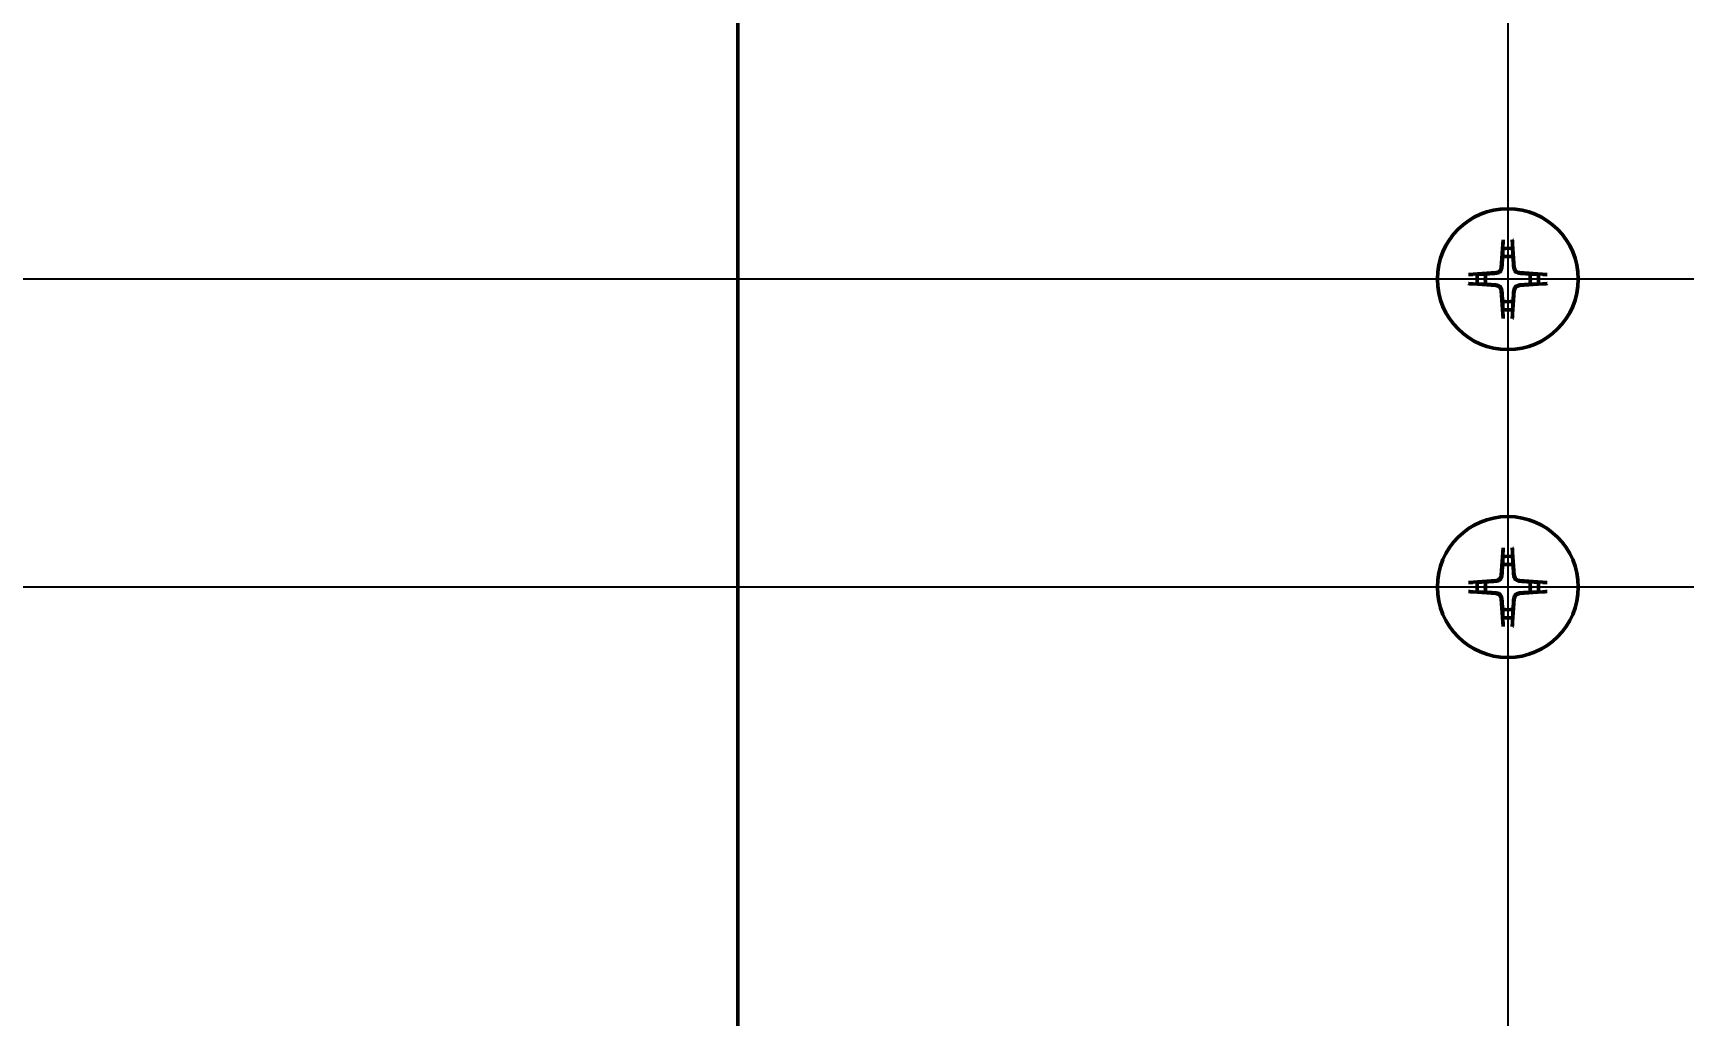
# Model space of a CAD drawing. Header units: millimetres. Extents: x -1407 to 2520, y 0 to 1782.
# Drawn here: x 1315.2 to 1530.8, y 1275.7 to 1403.3 of the extents above; entities that cross this region are included whole.
import ezdxf

# ---------------------------------------------------------------- set-up
doc = ezdxf.new("R2010")
doc.units = ezdxf.units.MM
doc.header["$LTSCALE"] = 6
for name, color, linetype, lineweight in [('Center Mark (ISO)', 7, 'Continuous', 25), ('Centerline (ISO)', 7, 'Continuous', 25), ('Dimension (ISO)', 7, 'Continuous', 25), ('Visible (ISO)', 7, 'Continuous', 50)]:
    doc.layers.add(name, color=color, linetype=linetype, lineweight=lineweight)
doc.styles.add('Note Text (ISO)', font='tahoma.ttf')
doc.dimstyles.new('Default (ISO)', dxfattribs={"dimscale": 6, "dimtxt": 3.5, "dimasz": 2.5, "dimexe": 3.175, "dimexo": 0, "dimgap": 0.762, "dimtad": 1, "dimrnd": 1e-08, "dimzin": 0, "dimtxsty": 'Note Text (ISO)', "dimcen": 0.09, "dimdle": 10, "dimclrd": 256, "dimclre": 256, "dimclrt": 256, "dimazin": 0, "dimtfac": 1.001486, "dimtmove": 0, "dimatfit": 3, "dimfxl": 1, "dimtolj": 1, "dimtzin": 0, "dimlwd": -1, "dimlwe": -1, "dimarcsym": 0})

# ---------------------------------------------------------------- blocks, each defined once
blk = doc.blocks.new('_DotSmall')
at = {"color": 0, "linetype": 'ByBlock', "const_width": 0.5}
blk.add_lwpolyline([(-0.0625, 0, 1), (0.0625, 0, 1)], format="xyb", close=True, dxfattribs=at)
blk = doc.blocks.new('*D31')
at = {"layer": 'Defpoints', "color": 0, "transparency": 16777216}
for p in [(1224.11, 1331.4), (1482.53, 1331.4), (1406.68, 1191.4)]:
    blk.add_point(p, dxfattribs=at)
at = {"layer": 'Dimension (ISO)', "transparency": 16777216}
for p, q in [((1482.53, 1331.4), (1205.06, 1331.4)), ((1224.11, 1206.4), (1224.11, 1331.4)), ((1406.68, 1191.4), (1205.06, 1191.4))]:
    blk.add_line(p, q, dxfattribs=at)
blk.add_solid([(1221.61, 1206.4), (1226.61, 1206.4), (1224.11, 1191.4)], dxfattribs=at)
at = {"layer": 'Dimension (ISO)', "transparency": 16777216, "xscale": 15, "yscale": 15, "zscale": 15, "rotation": 90}
blk.add_blockref('_DotSmall', (1224.11, 1331.4), dxfattribs=at)
at = {"layer": 'Dimension (ISO)', "transparency": 16777216, "insert": (1197.68, 1239.86), "char_height": 21, "attachment_point": 1, "rotation": 90, "style": 'Note Text (ISO)'}
blk.add_mtext('\\A1;140', dxfattribs=at)
blk = doc.blocks.new('*D32')
at = {"layer": 'Defpoints', "color": 0, "transparency": 16777216}
for p in [(1224.11, 1371.4), (1482.53, 1371.4), (1482.53, 1331.4)]:
    blk.add_point(p, dxfattribs=at)
at = {"layer": 'Dimension (ISO)', "transparency": 16777216}
for p, q in [((1482.53, 1371.4), (1205.06, 1371.4)), ((1224.11, 1331.4), (1224.11, 1371.4)), ((1482.53, 1331.4), (1205.06, 1331.4))]:
    blk.add_line(p, q, dxfattribs=at)
at = {"layer": 'Dimension (ISO)', "transparency": 16777216, "xscale": 15, "yscale": 15, "zscale": 15}
for p, rotation in [((1224.11, 1371.4), 270), ((1224.11, 1331.4), 90)]:
    blk.add_blockref('_DotSmall', p, dxfattribs=dict(at, rotation=rotation))
at = {"layer": 'Dimension (ISO)', "transparency": 16777216, "insert": (1197.68, 1336.5), "char_height": 21, "attachment_point": 1, "rotation": 90, "style": 'Note Text (ISO)'}
blk.add_mtext('\\A1;40', dxfattribs=at)
blk = doc.blocks.new('*D33')
at = {"layer": 'Defpoints', "color": 0, "transparency": 16777216}
for p in [(1224.11, 1511.4), (1482.53, 1511.4), (1482.53, 1371.4)]:
    blk.add_point(p, dxfattribs=at)
at = {"layer": 'Dimension (ISO)', "transparency": 16777216}
for p, q in [((1482.53, 1511.4), (1205.06, 1511.4)), ((1224.11, 1371.4), (1224.11, 1511.4)), ((1482.53, 1371.4), (1205.06, 1371.4))]:
    blk.add_line(p, q, dxfattribs=at)
at = {"layer": 'Dimension (ISO)', "transparency": 16777216, "xscale": 15, "yscale": 15, "zscale": 15}
for p, rotation in [((1224.11, 1511.4), 90), ((1224.11, 1371.4), 270)]:
    blk.add_blockref('_DotSmall', p, dxfattribs=dict(at, rotation=rotation))
at = {"layer": 'Dimension (ISO)', "transparency": 16777216, "insert": (1197.68, 1419.98), "char_height": 21, "attachment_point": 1, "rotation": 90, "style": 'Note Text (ISO)'}
blk.add_mtext('\\A1;140', dxfattribs=at)

msp = doc.modelspace()

# ---------------------------------------------------------------- linework, layer by layer
at = {"layer": 'Center Mark (ISO)', "linetype": 'Continuous'}
for p, q in [((1506.68, 1395.55), (1506.68, 1347.25)), ((1530.83, 1371.4), (1482.53, 1371.4)), ((1506.68, 1355.55), (1506.68, 1307.25)), ((1530.83, 1331.4), (1482.53, 1331.4))]:
    msp.add_line(p, q, dxfattribs=at)
at = {"layer": 'Centerline (ISO)', "linetype": 'Continuous'}
msp.add_line((1506.68, 1606.4), (1506.68, 1176.4), dxfattribs=at)
at = {"layer": 'Visible (ISO)'}
for p, q in [((1406.68, 1591.4), (1406.68, 1191.4)), ((1506.09, 1376.51), (1505.83, 1372.93)), ((1507.26, 1376.51), (1507.52, 1372.93)), ((1501.56, 1371.98), (1505.14, 1372.24)), ((1511.79, 1371.98), (1508.21, 1372.24)), ((1501.56, 1370.81), (1505.14, 1370.55)), ((1506.09, 1366.28), (1505.83, 1369.86)), ((1507.26, 1366.28), (1507.52, 1369.86)), ((1511.79, 1370.81), (1508.21, 1370.55)), ((1506.09, 1336.51), (1505.83, 1332.93)), ((1507.26, 1336.51), (1507.52, 1332.93)), ((1501.56, 1331.98), (1505.14, 1332.24)), ((1501.56, 1330.81), (1505.14, 1330.55)), ((1511.79, 1331.98), (1508.21, 1332.24)), ((1511.79, 1330.81), (1508.21, 1330.55)), ((1506.09, 1326.28), (1505.83, 1329.86)), ((1507.26, 1326.28), (1507.52, 1329.86))]:
    msp.add_line(p, q, dxfattribs=at)
for centre in [(1506.68, 1371.4), (1506.68, 1331.4)]:
    msp.add_circle(centre, 9.15, dxfattribs=at)
for centre, radius, start, end in [((1506.68, 1371.4), 2.94, 76.6931, 103.3069), ((1506.68, 1371.4), 4, 80.5864, 99.4136), ((1506.68, 1371.4), 4, 170.5864, 189.4136), ((1506.68, 1371.4), 2.94, 166.6931, 193.3069), ((1505.09, 1372.98), 0.744, 274.1627, 355.8373), ((1508.26, 1372.98), 0.744, 184.1627, 265.8373), ((1506.68, 1371.4), 2.94, 346.6931, 13.3069), ((1506.68, 1371.4), 4, 350.5864, 9.4136), ((1505.09, 1369.81), 0.744, 4.1627, 85.8373), ((1508.26, 1369.81), 0.744, 94.1627, 175.8373), ((1506.68, 1371.4), 2.94, 256.6931, 283.3069), ((1506.68, 1371.4), 4, 260.5864, 279.4136), ((1506.68, 1331.4), 4, 80.5864, 99.4136), ((1505.09, 1332.98), 0.744, 274.1627, 355.8373), ((1506.68, 1331.4), 2.94, 76.6931, 103.3069), ((1508.26, 1332.98), 0.744, 184.1627, 265.8373), ((1506.68, 1331.4), 4, 170.5864, 189.4136), ((1506.68, 1331.4), 2.94, 166.6931, 193.3069), ((1505.09, 1329.81), 0.744, 4.1627, 85.8373), ((1508.26, 1329.81), 0.744, 94.1627, 175.8373), ((1506.68, 1331.4), 2.94, 346.6931, 13.3069), ((1506.68, 1331.4), 4, 350.5864, 9.4136), ((1506.68, 1331.4), 2.94, 256.6931, 283.3069), ((1506.68, 1331.4), 4, 260.5864, 279.4136)]:
    msp.add_arc(centre, radius, start, end, dxfattribs=at)
for points, weights in [([(1506.08, 1376.3), (1506.07, 1376.11), (1506.06, 1375.93)], [1.0017923273, 1.00680252734, 1.01034617284]), ([(1507.29, 1375.93), (1507.28, 1376.11), (1507.27, 1376.3)], [1.01034617284, 1.00680252734, 1.0017923273]), ([(1506, 1374.25), (1505.95, 1373.41), (1505.91, 1372.92)], [1, 1.2714534298, 1.48220437453]), ([(1506.04, 1375.35), (1506.02, 1374.72), (1506, 1374.25)], [1.01836817946, 1.02210568662, 1]), ([(1507.35, 1374.25), (1507.33, 1374.72), (1507.31, 1375.35)], [1, 1.02210568662, 1.01836817946]), ([(1507.44, 1372.92), (1507.41, 1373.41), (1507.35, 1374.25)], [1.48220437453, 1.2714534298, 1]), ([(1502.14, 1372.01), (1501.97, 1372), (1501.78, 1371.99)], [1.01034617284, 1.00680252734, 1.0017923273]), ([(1503.82, 1372.07), (1503.36, 1372.06), (1502.73, 1372.03)], [1, 1.02210568662, 1.01836817946]), ([(1505.15, 1372.16), (1504.66, 1372.13), (1503.82, 1372.07)], [1.48220437453, 1.2714534298, 1]), ([(1509.53, 1372.07), (1508.69, 1372.13), (1508.2, 1372.16)], [1, 1.2714534298, 1.48220437453]), ([(1510.63, 1372.03), (1510, 1372.06), (1509.53, 1372.07)], [1.01836817946, 1.02210568662, 1]), ([(1511.57, 1371.99), (1511.39, 1372), (1511.21, 1372.01)], [1.0017923273, 1.00680252734, 1.01034617284]), ([(1501.78, 1370.8), (1501.97, 1370.79), (1502.14, 1370.79)], [1.0017923273, 1.00680252734, 1.01034617284]), ([(1502.73, 1370.76), (1503.36, 1370.74), (1503.82, 1370.72)], [1.01836817946, 1.02210568662, 1]), ([(1503.82, 1370.72), (1504.66, 1370.67), (1505.15, 1370.64)], [1, 1.2714534298, 1.48220437453]), ([(1505.91, 1369.87), (1505.95, 1369.38), (1506, 1368.54)], [1.48220437453, 1.2714534298, 1]), ([(1507.35, 1368.54), (1507.41, 1369.38), (1507.44, 1369.87)], [1, 1.2714534298, 1.48220437453]), ([(1508.2, 1370.64), (1508.69, 1370.67), (1509.53, 1370.72)], [1.48220437453, 1.2714534298, 1]), ([(1509.53, 1370.72), (1510, 1370.74), (1510.63, 1370.76)], [1, 1.02210568662, 1.01836817946]), ([(1511.21, 1370.79), (1511.39, 1370.79), (1511.57, 1370.8)], [1.01034617284, 1.00680252734, 1.0017923273]), ([(1506, 1368.54), (1506.02, 1368.08), (1506.04, 1367.45)], [1, 1.02210568662, 1.01836817946]), ([(1507.31, 1367.45), (1507.33, 1368.08), (1507.35, 1368.54)], [1.01836817946, 1.02210568662, 1]), ([(1506.06, 1366.86), (1506.07, 1366.69), (1506.08, 1366.5)], [1.01034617284, 1.00680252734, 1.0017923273]), ([(1507.27, 1366.5), (1507.28, 1366.69), (1507.29, 1366.86)], [1.0017923273, 1.00680252734, 1.01034617284]), ([(1506.04, 1335.35), (1506.02, 1334.72), (1506, 1334.25)], [1.01836817946, 1.02210568662, 1]), ([(1506.08, 1336.3), (1506.07, 1336.11), (1506.06, 1335.93)], [1.0017923273, 1.00680252734, 1.01034617284]), ([(1507.29, 1335.93), (1507.28, 1336.11), (1507.27, 1336.3)], [1.01034617284, 1.00680252734, 1.0017923273]), ([(1507.35, 1334.25), (1507.33, 1334.72), (1507.31, 1335.35)], [1, 1.02210568662, 1.01836817946]), ([(1506, 1334.25), (1505.95, 1333.41), (1505.91, 1332.92)], [1, 1.2714534298, 1.48220437453]), ([(1507.44, 1332.92), (1507.41, 1333.41), (1507.35, 1334.25)], [1.48220437453, 1.2714534298, 1]), ([(1502.14, 1332.01), (1501.97, 1332), (1501.78, 1331.99)], [1.01034617284, 1.00680252734, 1.0017923273]), ([(1501.78, 1330.8), (1501.97, 1330.79), (1502.14, 1330.79)], [1.0017923273, 1.00680252734, 1.01034617284]), ([(1503.82, 1332.07), (1503.36, 1332.06), (1502.73, 1332.03)], [1, 1.02210568662, 1.01836817946]), ([(1502.73, 1330.76), (1503.36, 1330.74), (1503.82, 1330.72)], [1.01836817946, 1.02210568662, 1]), ([(1505.15, 1332.16), (1504.66, 1332.13), (1503.82, 1332.07)], [1.48220437453, 1.2714534298, 1]), ([(1503.82, 1330.72), (1504.66, 1330.67), (1505.15, 1330.64)], [1, 1.2714534298, 1.48220437453]), ([(1509.53, 1332.07), (1508.69, 1332.13), (1508.2, 1332.16)], [1, 1.2714534298, 1.48220437453]), ([(1508.2, 1330.64), (1508.69, 1330.67), (1509.53, 1330.72)], [1.48220437453, 1.2714534298, 1]), ([(1510.63, 1332.03), (1510, 1332.06), (1509.53, 1332.07)], [1.01836817946, 1.02210568662, 1]), ([(1509.53, 1330.72), (1510, 1330.74), (1510.63, 1330.76)], [1, 1.02210568662, 1.01836817946]), ([(1511.57, 1331.99), (1511.39, 1332), (1511.21, 1332.01)], [1.0017923273, 1.00680252734, 1.01034617284]), ([(1511.21, 1330.79), (1511.39, 1330.79), (1511.57, 1330.8)], [1.01034617284, 1.00680252734, 1.0017923273]), ([(1505.91, 1329.87), (1505.95, 1329.38), (1506, 1328.54)], [1.48220437453, 1.2714534298, 1]), ([(1506, 1328.54), (1506.02, 1328.08), (1506.04, 1327.45)], [1, 1.02210568662, 1.01836817946]), ([(1507.31, 1327.45), (1507.33, 1328.08), (1507.35, 1328.54)], [1.01836817946, 1.02210568662, 1]), ([(1507.35, 1328.54), (1507.41, 1329.38), (1507.44, 1329.87)], [1, 1.2714534298, 1.48220437453]), ([(1506.06, 1326.86), (1506.07, 1326.69), (1506.08, 1326.5)], [1.01034617284, 1.00680252734, 1.0017923273]), ([(1507.27, 1326.5), (1507.28, 1326.69), (1507.29, 1326.86)], [1.0017923273, 1.00680252734, 1.01034617284])]:
    msp.add_rational_spline(points, weights, degree=2, dxfattribs=at)
for points, knots in [([(1506.08, 1376.3), (1506.08, 1376.31), (1506.08, 1376.32), (1506.08, 1376.36), (1506.08, 1376.39), (1506.09, 1376.45), (1506.09, 1376.48), (1506.09, 1376.51)], [0.08155065, 0.08155065, 0.08155065, 0.08155065, 0.08870364, 0.08870364, 0.09763224, 0.09763224, 0.10665098, 0.10665098, 0.10665098, 0.10665098]), ([(1507.26, 1376.51), (1507.26, 1376.48), (1507.27, 1376.45), (1507.27, 1376.39), (1507.27, 1376.36), (1507.27, 1376.32), (1507.27, 1376.31), (1507.27, 1376.3)], [0.03558365, 0.03558365, 0.03558365, 0.03558365, 0.04460239, 0.04460239, 0.05353099, 0.05353099, 0.06068398, 0.06068398, 0.06068398, 0.06068398]), ([(1501.56, 1371.98), (1501.59, 1371.98), (1501.63, 1371.99), (1501.68, 1371.99), (1501.71, 1371.99), (1501.75, 1371.99), (1501.77, 1371.99), (1501.78, 1371.99)], [0.03558365, 0.03558365, 0.03558365, 0.03558365, 0.04460239, 0.04460239, 0.05353099, 0.05353099, 0.06068398, 0.06068398, 0.06068398, 0.06068398]), ([(1505.91, 1372.92), (1505.91, 1372.88), (1505.91, 1372.84), (1505.88, 1372.73), (1505.86, 1372.66), (1505.78, 1372.52), (1505.73, 1372.45), (1505.62, 1372.34), (1505.56, 1372.29), (1505.42, 1372.22), (1505.34, 1372.19), (1505.23, 1372.17), (1505.19, 1372.16), (1505.15, 1372.16)], [0.3714856, 0.3714856, 0.3714856, 0.3714856, 0.3844278, 0.3844278, 0.4074344, 0.4074344, 0.430441, 0.430441, 0.4534477, 0.4534477, 0.4764543, 0.4764543, 0.4893965, 0.4893965, 0.4893965, 0.4893965]), ([(1508.2, 1372.16), (1508.16, 1372.16), (1508.12, 1372.17), (1508.01, 1372.19), (1507.94, 1372.22), (1507.8, 1372.29), (1507.73, 1372.34), (1507.62, 1372.45), (1507.57, 1372.52), (1507.5, 1372.66), (1507.47, 1372.73), (1507.45, 1372.84), (1507.44, 1372.88), (1507.44, 1372.92)], [0.3714856, 0.3714856, 0.3714856, 0.3714856, 0.3844278, 0.3844278, 0.4074344, 0.4074344, 0.430441, 0.430441, 0.4534477, 0.4534477, 0.4764543, 0.4764543, 0.4893965, 0.4893965, 0.4893965, 0.4893965]), ([(1511.57, 1371.99), (1511.59, 1371.99), (1511.6, 1371.99), (1511.64, 1371.99), (1511.67, 1371.99), (1511.73, 1371.99), (1511.76, 1371.98), (1511.79, 1371.98)], [0.08155065, 0.08155065, 0.08155065, 0.08155065, 0.08870364, 0.08870364, 0.09763224, 0.09763224, 0.10665098, 0.10665098, 0.10665098, 0.10665098]), ([(1501.78, 1370.8), (1501.77, 1370.8), (1501.75, 1370.8), (1501.71, 1370.8), (1501.68, 1370.8), (1501.63, 1370.81), (1501.59, 1370.81), (1501.56, 1370.81)], [0.08155065, 0.08155065, 0.08155065, 0.08155065, 0.08870364, 0.08870364, 0.09763224, 0.09763224, 0.10665098, 0.10665098, 0.10665098, 0.10665098]), ([(1505.15, 1370.64), (1505.19, 1370.63), (1505.23, 1370.63), (1505.34, 1370.6), (1505.42, 1370.58), (1505.56, 1370.5), (1505.62, 1370.45), (1505.73, 1370.34), (1505.78, 1370.28), (1505.86, 1370.14), (1505.88, 1370.06), (1505.91, 1369.95), (1505.91, 1369.91), (1505.91, 1369.87)], [0.3714856, 0.3714856, 0.3714856, 0.3714856, 0.3844278, 0.3844278, 0.4074344, 0.4074344, 0.430441, 0.430441, 0.4534477, 0.4534477, 0.4764543, 0.4764543, 0.4893965, 0.4893965, 0.4893965, 0.4893965]), ([(1507.44, 1369.87), (1507.44, 1369.91), (1507.45, 1369.95), (1507.47, 1370.06), (1507.5, 1370.14), (1507.57, 1370.28), (1507.62, 1370.34), (1507.73, 1370.45), (1507.8, 1370.5), (1507.94, 1370.58), (1508.01, 1370.6), (1508.12, 1370.63), (1508.16, 1370.63), (1508.2, 1370.64)], [0.3714856, 0.3714856, 0.3714856, 0.3714856, 0.3844278, 0.3844278, 0.4074344, 0.4074344, 0.430441, 0.430441, 0.4534477, 0.4534477, 0.4764543, 0.4764543, 0.4893965, 0.4893965, 0.4893965, 0.4893965]), ([(1511.79, 1370.81), (1511.76, 1370.81), (1511.73, 1370.81), (1511.67, 1370.8), (1511.64, 1370.8), (1511.6, 1370.8), (1511.59, 1370.8), (1511.57, 1370.8)], [0.03558365, 0.03558365, 0.03558365, 0.03558365, 0.04460239, 0.04460239, 0.05353099, 0.05353099, 0.06068398, 0.06068398, 0.06068398, 0.06068398]), ([(1506.09, 1366.28), (1506.09, 1366.31), (1506.09, 1366.35), (1506.08, 1366.4), (1506.08, 1366.43), (1506.08, 1366.47), (1506.08, 1366.49), (1506.08, 1366.5)], [0.03558365, 0.03558365, 0.03558365, 0.03558365, 0.04460239, 0.04460239, 0.05353099, 0.05353099, 0.06068398, 0.06068398, 0.06068398, 0.06068398]), ([(1507.27, 1366.5), (1507.27, 1366.49), (1507.27, 1366.47), (1507.27, 1366.43), (1507.27, 1366.4), (1507.27, 1366.35), (1507.26, 1366.31), (1507.26, 1366.28)], [0.08155065, 0.08155065, 0.08155065, 0.08155065, 0.08870364, 0.08870364, 0.09763224, 0.09763224, 0.10665098, 0.10665098, 0.10665098, 0.10665098]), ([(1506.08, 1336.3), (1506.08, 1336.31), (1506.08, 1336.32), (1506.08, 1336.36), (1506.08, 1336.39), (1506.09, 1336.45), (1506.09, 1336.48), (1506.09, 1336.51)], [0.08155065, 0.08155065, 0.08155065, 0.08155065, 0.08870364, 0.08870364, 0.09763224, 0.09763224, 0.10665098, 0.10665098, 0.10665098, 0.10665098]), ([(1507.26, 1336.51), (1507.26, 1336.48), (1507.27, 1336.45), (1507.27, 1336.39), (1507.27, 1336.36), (1507.27, 1336.32), (1507.27, 1336.31), (1507.27, 1336.3)], [0.03558365, 0.03558365, 0.03558365, 0.03558365, 0.04460239, 0.04460239, 0.05353099, 0.05353099, 0.06068398, 0.06068398, 0.06068398, 0.06068398]), ([(1505.91, 1332.92), (1505.91, 1332.88), (1505.91, 1332.84), (1505.88, 1332.73), (1505.86, 1332.66), (1505.78, 1332.52), (1505.73, 1332.45), (1505.62, 1332.34), (1505.56, 1332.29), (1505.42, 1332.22), (1505.34, 1332.19), (1505.23, 1332.17), (1505.19, 1332.16), (1505.15, 1332.16)], [0.3714856, 0.3714856, 0.3714856, 0.3714856, 0.3844278, 0.3844278, 0.4074344, 0.4074344, 0.430441, 0.430441, 0.4534477, 0.4534477, 0.4764543, 0.4764543, 0.4893965, 0.4893965, 0.4893965, 0.4893965]), ([(1508.2, 1332.16), (1508.16, 1332.16), (1508.12, 1332.17), (1508.01, 1332.19), (1507.94, 1332.22), (1507.8, 1332.29), (1507.73, 1332.34), (1507.62, 1332.45), (1507.57, 1332.52), (1507.5, 1332.66), (1507.47, 1332.73), (1507.45, 1332.84), (1507.44, 1332.88), (1507.44, 1332.92)], [0.3714856, 0.3714856, 0.3714856, 0.3714856, 0.3844278, 0.3844278, 0.4074344, 0.4074344, 0.430441, 0.430441, 0.4534477, 0.4534477, 0.4764543, 0.4764543, 0.4893965, 0.4893965, 0.4893965, 0.4893965]), ([(1501.56, 1331.98), (1501.59, 1331.98), (1501.63, 1331.99), (1501.68, 1331.99), (1501.71, 1331.99), (1501.75, 1331.99), (1501.77, 1331.99), (1501.78, 1331.99)], [0.03558365, 0.03558365, 0.03558365, 0.03558365, 0.04460239, 0.04460239, 0.05353099, 0.05353099, 0.06068398, 0.06068398, 0.06068398, 0.06068398]), ([(1501.78, 1330.8), (1501.77, 1330.8), (1501.75, 1330.8), (1501.71, 1330.8), (1501.68, 1330.8), (1501.63, 1330.81), (1501.59, 1330.81), (1501.56, 1330.81)], [0.08155065, 0.08155065, 0.08155065, 0.08155065, 0.08870364, 0.08870364, 0.09763224, 0.09763224, 0.10665098, 0.10665098, 0.10665098, 0.10665098]), ([(1505.15, 1330.64), (1505.19, 1330.63), (1505.23, 1330.63), (1505.34, 1330.6), (1505.42, 1330.58), (1505.56, 1330.5), (1505.62, 1330.45), (1505.73, 1330.34), (1505.78, 1330.28), (1505.86, 1330.14), (1505.88, 1330.06), (1505.91, 1329.95), (1505.91, 1329.91), (1505.91, 1329.87)], [0.3714856, 0.3714856, 0.3714856, 0.3714856, 0.3844278, 0.3844278, 0.4074344, 0.4074344, 0.430441, 0.430441, 0.4534477, 0.4534477, 0.4764543, 0.4764543, 0.4893965, 0.4893965, 0.4893965, 0.4893965]), ([(1507.44, 1329.87), (1507.44, 1329.91), (1507.45, 1329.95), (1507.47, 1330.06), (1507.5, 1330.14), (1507.57, 1330.28), (1507.62, 1330.34), (1507.73, 1330.45), (1507.8, 1330.5), (1507.94, 1330.58), (1508.01, 1330.6), (1508.12, 1330.63), (1508.16, 1330.63), (1508.2, 1330.64)], [0.3714856, 0.3714856, 0.3714856, 0.3714856, 0.3844278, 0.3844278, 0.4074344, 0.4074344, 0.430441, 0.430441, 0.4534477, 0.4534477, 0.4764543, 0.4764543, 0.4893965, 0.4893965, 0.4893965, 0.4893965]), ([(1511.57, 1331.99), (1511.59, 1331.99), (1511.6, 1331.99), (1511.64, 1331.99), (1511.67, 1331.99), (1511.73, 1331.99), (1511.76, 1331.98), (1511.79, 1331.98)], [0.08155065, 0.08155065, 0.08155065, 0.08155065, 0.08870364, 0.08870364, 0.09763224, 0.09763224, 0.10665098, 0.10665098, 0.10665098, 0.10665098]), ([(1511.79, 1330.81), (1511.76, 1330.81), (1511.73, 1330.81), (1511.67, 1330.8), (1511.64, 1330.8), (1511.6, 1330.8), (1511.59, 1330.8), (1511.57, 1330.8)], [0.03558365, 0.03558365, 0.03558365, 0.03558365, 0.04460239, 0.04460239, 0.05353099, 0.05353099, 0.06068398, 0.06068398, 0.06068398, 0.06068398]), ([(1506.09, 1326.28), (1506.09, 1326.31), (1506.09, 1326.35), (1506.08, 1326.4), (1506.08, 1326.43), (1506.08, 1326.47), (1506.08, 1326.49), (1506.08, 1326.5)], [0.03558365, 0.03558365, 0.03558365, 0.03558365, 0.04460239, 0.04460239, 0.05353099, 0.05353099, 0.06068398, 0.06068398, 0.06068398, 0.06068398]), ([(1507.27, 1326.5), (1507.27, 1326.49), (1507.27, 1326.47), (1507.27, 1326.43), (1507.27, 1326.4), (1507.27, 1326.35), (1507.26, 1326.31), (1507.26, 1326.28)], [0.08155065, 0.08155065, 0.08155065, 0.08155065, 0.08870364, 0.08870364, 0.09763224, 0.09763224, 0.10665098, 0.10665098, 0.10665098, 0.10665098])]:
    msp.add_open_spline(points, degree=3, knots=knots, dxfattribs=at)

# ---------------------------------------------------------------- dimensions: what is measured, and where the dimension line sits
at = {"layer": 'Dimension (ISO)'}
for base, p1, p2, override, picture, middle in [((1224.11, 1511.4), (1482.53, 1371.4), (1482.53, 1511.4), {"dimgap": 0.762, "dimdec": 0, "dimblk1": 'DotSmall', "dimblk2": 'DotSmall', "dimsah": 1, "dimdle": 0, "dimtol": 0, "dimlim": 0, "dimtp": 0, "dimtm": 0, "dimtdec": 2, "dimtofl": 0, "dimatfit": 1}, '*D33', (1224.11, 1441.46)), ((1224.11, 1371.4), (1482.53, 1331.4), (1482.53, 1371.4), {"dimgap": 0.762, "dimdec": 0, "dimblk1": 'DotSmall', "dimblk2": 'DotSmall', "dimsah": 1, "dimdle": 0, "dimtol": 0, "dimlim": 0, "dimtp": 0, "dimtm": 0, "dimtdec": 2, "dimtofl": 0}, '*D32', (1224.11, 1351.4)), ((1224.11, 1331.4), (1406.68, 1191.4), (1482.53, 1331.4), {"dimgap": 0.762, "dimdec": 0, "dimblk2": 'DotSmall', "dimsah": 1, "dimdle": 0, "dimtol": 0, "dimlim": 0, "dimtp": 0, "dimtm": 0, "dimtdec": 2, "dimtofl": 0, "dimatfit": 1}, '*D31', (1224.11, 1261.34))]:
    dim = msp.add_linear_dim(base=base, p1=p1, p2=p2, angle=90, dimstyle='Default (ISO)', override=override, dxfattribs=at)
    dim.commit()
    dim.dimension.update_dxf_attribs({"geometry": picture, "text_midpoint": middle, "dimtype": 160})

doc.saveas('drawing.dxf')
